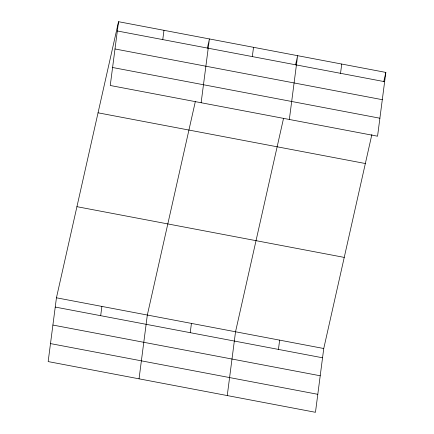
<?xml version="1.0" encoding="UTF-8"?>
<svg xmlns="http://www.w3.org/2000/svg" width="434" height="434" viewBox="0 0 434 434"><rect width="100%" height="100%" fill="white"/><g stroke="black" fill="none" stroke-linecap="round" stroke-linejoin="round"><path stroke-width="0.65" d="M118.536 21.7L110.247 85.493L377.558 136.205L385.842 72.418L118.536 21.7L56.442 297.795L48.158 361.582L315.464 412.3L323.753 348.507L371.884 134.48M100.683 315.692L101.887 306.415M162.772 39.597L163.976 30.32M139.043 378.828L147.327 315.035L195.311 101.665M201.132 102.733L209.421 38.946L207.338 48.185M190.228 332.677L191.432 323.406M252.322 56.588L253.527 47.311M227.253 395.564L235.537 331.771L283.527 118.401M289.342 119.469L297.632 55.682L295.549 64.921M278.438 349.419L279.642 340.142M340.533 73.324L341.737 64.048M383.764 81.663L385.842 72.418M117.332 30.977L384.638 81.69M114.994 48.966L382.3 99.684M112.585 67.498L379.891 118.216M98.046 112.813L365.352 163.526M76.932 206.682L344.238 257.4M56.442 297.795L323.753 348.507M55.237 307.066L322.549 357.784M52.905 325.055L320.211 375.773M50.496 343.592L317.802 394.311"/></g></svg>
